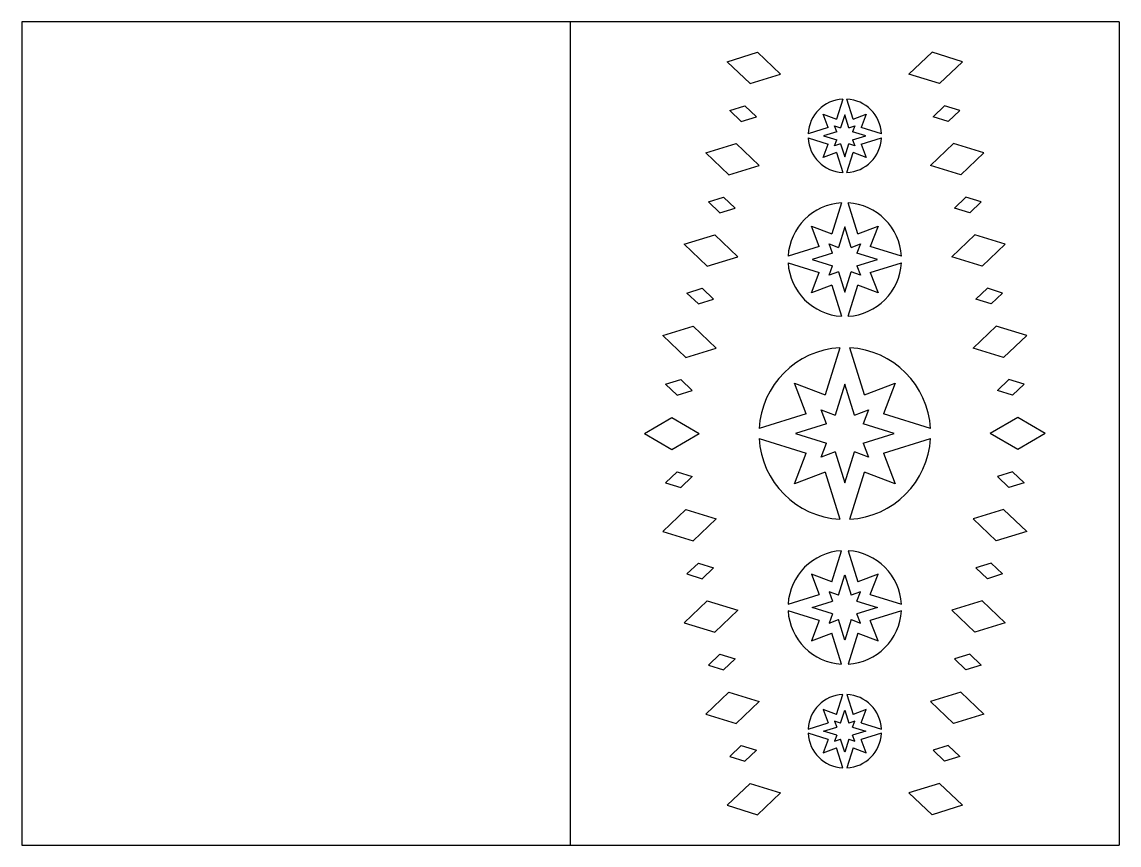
# Model space of a CAD drawing. Extents: x -618 to -172, y 225 to 720.
# Drawn here: x -371.7 to -171.7, y 570.3 to 720.3 of the extents above; entities that cross this region are included whole.
import ezdxf

# ---------------------------------------------------------------- set-up
doc = ezdxf.new("R2010")
doc.units = 0
doc.layers.get('0').update_dxf_attribs({"linetype": 'CONTINUOUS'})

msp = doc.modelspace()

# ---------------------------------------------------------------- linework, layer by layer
for p, q in [((-171.716851, 720.255915), (-371.716851, 720.255915)), ((-371.716851, 720.255915), (-371.716851, 570.255915)), ((-271.716851, 570.255915), (-271.716851, 720.255915)), ((-171.716851, 720.255915), (-171.716851, 570.255915)), ((-243.157119, 713.01468), (-237.619772, 714.723321)), ((-237.619772, 714.723321), (-233.422012, 710.728265)), ((-205.81393, 714.723321), (-210.011691, 710.728265)), ((-200.276584, 713.01468), (-205.81393, 714.723321)), ((-243.157119, 713.01468), (-238.959358, 709.019624)), ((-200.276584, 713.01468), (-204.474344, 709.019624)), ((-238.959358, 709.019624), (-233.422012, 710.728265)), ((-204.474344, 709.019624), (-210.011691, 710.728265)), ((-222.099275, 706.198008), (-223.244763, 702.519115)), ((-220.188939, 702.519115), (-221.334427, 706.198008)), ((-242.676753, 704.125831), (-239.90808, 704.980152)), ((-242.676753, 704.125831), (-240.577873, 702.128303)), ((-239.90808, 704.980152), (-237.809199, 702.982624)), ((-203.525623, 704.980152), (-205.624503, 702.982624)), ((-200.75695, 704.125831), (-203.525623, 704.980152)), ((-200.75695, 704.125831), (-202.85583, 702.128303)), ((-240.577873, 702.128303), (-237.809199, 702.982624)), ((-225.642851, 703.427574), (-223.244763, 702.519115)), ((-224.734392, 701.029486), (-225.642851, 703.427574)), ((-221.716851, 703.357458), (-222.471807, 700.932813)), ((-220.961895, 700.932813), (-221.716851, 703.357458)), ((-220.188939, 702.519115), (-217.790852, 703.427574)), ((-217.790852, 703.427574), (-218.69931, 701.029486)), ((-202.85583, 702.128303), (-205.624503, 702.982624)), ((-224.734392, 701.029486), (-228.413286, 699.883998)), ((-223.14809, 700.25653), (-225.572736, 699.501574)), ((-223.14809, 700.25653), (-223.560526, 701.345248)), ((-223.560526, 701.345248), (-222.471807, 700.932813)), ((-220.961895, 700.932813), (-219.873177, 701.345248)), ((-219.873177, 701.345248), (-220.285612, 700.25653)), ((-217.860967, 699.501574), (-220.285612, 700.25653)), ((-215.020417, 699.883998), (-218.69931, 701.029486)), ((-247.063941, 696.38019), (-241.526594, 698.088831)), ((-241.526594, 698.088831), (-237.328834, 694.093776)), ((-228.413286, 699.11915), (-224.734392, 697.973662)), ((-225.572736, 699.501574), (-223.14809, 698.746618)), ((-223.560526, 697.657899), (-223.14809, 698.746618)), ((-222.471807, 698.070335), (-223.560526, 697.657899)), ((-222.471807, 698.070335), (-221.716851, 695.645689)), ((-221.716851, 695.645689), (-220.961895, 698.070335)), ((-219.873177, 697.657899), (-220.961895, 698.070335)), ((-220.285612, 698.746618), (-217.860967, 699.501574)), ((-220.285612, 698.746618), (-219.873177, 697.657899)), ((-218.69931, 697.973662), (-215.020417, 699.11915)), ((-201.907108, 698.088831), (-206.104869, 694.093776)), ((-196.369762, 696.38019), (-201.907108, 698.088831)), ((-247.063941, 696.38019), (-242.86618, 692.385134)), ((-225.642851, 695.575574), (-224.734392, 697.973662)), ((-223.244763, 696.484033), (-225.642851, 695.575574)), ((-223.244763, 696.484033), (-222.099275, 692.80514)), ((-221.334427, 692.80514), (-220.188939, 696.484033)), ((-217.790852, 695.575574), (-220.188939, 696.484033)), ((-218.69931, 697.973662), (-217.790852, 695.575574)), ((-196.369762, 696.38019), (-200.567522, 692.385134)), ((-242.86618, 692.385134), (-237.328834, 694.093776)), ((-200.567522, 692.385134), (-206.104869, 694.093776)), ((-246.583575, 687.491341), (-243.814902, 688.345662)), ((-243.814902, 688.345662), (-241.716022, 686.348134)), ((-199.618801, 688.345662), (-201.717681, 686.348134)), ((-196.850127, 687.491341), (-199.618801, 688.345662)), ((-246.583575, 687.491341), (-244.484695, 685.493814)), ((-244.484695, 685.493814), (-241.716022, 686.348134)), ((-222.307012, 687.289899), (-224.07474, 681.612594)), ((-219.358962, 681.612594), (-221.126691, 687.289899)), ((-198.949008, 685.493814), (-201.717681, 686.348134)), ((-196.850127, 687.491341), (-198.949008, 685.493814)), ((-227.775493, 683.014537), (-224.07474, 681.612594)), ((-226.37355, 679.313784), (-227.775493, 683.014537)), ((-221.716851, 682.906334), (-222.881907, 679.164598)), ((-220.551796, 679.164598), (-221.716851, 682.906334)), ((-219.358962, 681.612594), (-215.65821, 683.014537)), ((-215.65821, 683.014537), (-217.060152, 679.313784)), ((-250.970763, 679.7457), (-245.433416, 681.454341)), ((-245.433416, 681.454341), (-241.235656, 677.459286)), ((-198.000286, 681.454341), (-202.198047, 677.459286)), ((-192.46294, 679.7457), (-198.000286, 681.454341)), ((-250.970763, 679.7457), (-246.773002, 675.750645)), ((-226.37355, 679.313784), (-232.050855, 677.546055)), ((-223.925554, 678.120951), (-227.66729, 676.955895)), ((-224.562028, 679.801072), (-222.881907, 679.164598)), ((-223.925554, 678.120951), (-224.562028, 679.801072)), ((-220.551796, 679.164598), (-218.871675, 679.801072)), ((-218.871675, 679.801072), (-219.508149, 678.120951)), ((-215.766412, 676.955895), (-219.508149, 678.120951)), ((-211.382848, 677.546055), (-217.060152, 679.313784)), ((-192.46294, 679.7457), (-196.6607, 675.750645)), ((-246.773002, 675.750645), (-241.235656, 677.459286)), ((-232.050855, 676.365735), (-226.37355, 674.598006)), ((-227.66729, 676.955895), (-223.925554, 675.79084)), ((-219.508149, 675.79084), (-215.766412, 676.955895)), ((-217.060152, 674.598006), (-211.382848, 676.365735)), ((-196.6607, 675.750645), (-202.198047, 677.459286)), ((-227.775493, 670.897254), (-226.37355, 674.598006)), ((-224.562028, 674.110719), (-223.925554, 675.79084)), ((-222.881907, 674.747193), (-224.562028, 674.110719)), ((-222.881907, 674.747193), (-221.716851, 671.005456)), ((-221.716851, 671.005456), (-220.551796, 674.747193)), ((-218.871675, 674.110719), (-220.551796, 674.747193)), ((-219.508149, 675.79084), (-218.871675, 674.110719)), ((-217.060152, 674.598006), (-215.65821, 670.897254)), ((-224.07474, 672.299196), (-227.775493, 670.897254)), ((-224.07474, 672.299196), (-222.307012, 666.621892)), ((-221.126691, 666.621892), (-219.358962, 672.299196)), ((-215.65821, 670.897254), (-219.358962, 672.299196)), ((-250.490397, 670.856852), (-247.721724, 671.711172)), ((-250.490397, 670.856852), (-248.391517, 668.859324)), ((-247.721724, 671.711172), (-245.622844, 669.713645)), ((-195.711979, 671.711172), (-197.810859, 669.713645)), ((-192.943305, 670.856852), (-195.711979, 671.711172)), ((-192.943305, 670.856852), (-195.042186, 668.859324)), ((-248.391517, 668.859324), (-245.622844, 669.713645)), ((-195.042186, 668.859324), (-197.810859, 669.713645)), ((-254.877585, 663.11121), (-249.340239, 664.819852)), ((-249.340239, 664.819852), (-245.142478, 660.824796)), ((-194.093464, 664.819852), (-198.291225, 660.824796)), ((-188.556117, 663.11121), (-194.093464, 664.819852)), ((-254.877585, 663.11121), (-250.679825, 659.116155)), ((-188.556117, 663.11121), (-192.753878, 659.116155)), ((-250.679825, 659.116155), (-245.142478, 660.824796)), ((-222.609469, 660.886095), (-225.283158, 652.299172)), ((-218.150544, 652.299172), (-220.824234, 660.886095)), ((-192.753878, 659.116155), (-198.291225, 660.824796)), ((-254.397219, 654.222362), (-251.628546, 655.076683)), ((-254.397219, 654.222362), (-252.298339, 652.224834)), ((-251.628546, 655.076683), (-249.529666, 653.079155)), ((-230.880547, 654.41961), (-225.283158, 652.299172)), ((-228.760109, 648.822222), (-230.880547, 654.41961)), ((-221.716851, 654.255954), (-223.478998, 648.596577)), ((-219.954705, 648.596577), (-221.716851, 654.255954)), ((-218.150544, 652.299172), (-212.553156, 654.41961)), ((-212.553156, 654.41961), (-214.673594, 648.822222)), ((-191.805156, 655.076683), (-193.904037, 653.079155)), ((-189.036483, 654.222362), (-191.805156, 655.076683)), ((-189.036483, 654.222362), (-191.135363, 652.224834)), ((-252.298339, 652.224834), (-249.529666, 653.079155)), ((-191.135363, 652.224834), (-193.904037, 653.079155)), ((-258.247061, 645.255914), (-253.247061, 648.185362)), ((-253.247061, 648.185362), (-248.247061, 645.255915)), ((-228.760109, 648.822222), (-237.347032, 646.148532)), ((-226.020181, 649.559244), (-223.478998, 648.596577)), ((-225.057514, 647.018061), (-226.020181, 649.559244)), ((-219.954705, 648.596577), (-217.413522, 649.559244)), ((-217.413522, 649.559244), (-218.376189, 647.018061)), ((-206.086671, 646.148532), (-214.673594, 648.822222)), ((-190.186642, 648.185362), (-195.186642, 645.255915)), ((-185.186642, 645.255914), (-190.186642, 648.185362)), ((-225.057514, 647.018061), (-230.716891, 645.255915)), ((-212.716812, 645.255915), (-218.376189, 647.018061)), ((-258.247061, 645.255914), (-253.247061, 642.326467)), ((-253.247061, 642.326467), (-248.247061, 645.255915)), ((-237.347032, 644.363297), (-228.760109, 641.689608)), ((-230.716891, 645.255915), (-225.057514, 643.493768)), ((-218.376189, 643.493768), (-212.716812, 645.255915)), ((-214.673594, 641.689608), (-206.086671, 644.363297)), ((-190.186642, 642.326467), (-195.186642, 645.255915)), ((-185.186642, 645.255914), (-190.186642, 642.326467)), ((-226.020181, 640.952585), (-225.057514, 643.493768)), ((-218.376189, 643.493768), (-217.413522, 640.952585)), ((-230.880547, 636.092219), (-228.760109, 641.689608)), ((-223.478998, 641.915252), (-226.020181, 640.952585)), ((-223.478998, 641.915252), (-221.716851, 636.255875)), ((-221.716851, 636.255875), (-219.954705, 641.915252)), ((-217.413522, 640.952585), (-219.954705, 641.915252)), ((-214.673594, 641.689608), (-212.553156, 636.092219)), ((-254.397219, 636.289467), (-252.298339, 638.286995)), ((-252.298339, 638.286995), (-249.529666, 637.432674)), ((-225.283158, 638.212657), (-230.880547, 636.092219)), ((-225.283158, 638.212657), (-222.609469, 629.625734)), ((-220.824234, 629.625734), (-218.150544, 638.212657)), ((-212.553156, 636.092219), (-218.150544, 638.212657)), ((-191.135363, 638.286995), (-193.904037, 637.432674)), ((-189.036483, 636.289467), (-191.135363, 638.286995)), ((-254.397219, 636.289467), (-251.628546, 635.435147)), ((-251.628546, 635.435147), (-249.529666, 637.432674)), ((-191.805156, 635.435147), (-193.904037, 637.432674)), ((-189.036483, 636.289467), (-191.805156, 635.435147)), ((-254.877585, 627.400619), (-250.679825, 631.395674)), ((-250.679825, 631.395674), (-245.142478, 629.687033)), ((-192.753878, 631.395674), (-198.291225, 629.687033)), ((-188.556117, 627.400619), (-192.753878, 631.395674)), ((-249.340239, 625.691977), (-245.142478, 629.687033)), ((-194.093464, 625.691977), (-198.291225, 629.687033)), ((-254.877585, 627.400619), (-249.340239, 625.691977)), ((-188.556117, 627.400619), (-194.093464, 625.691977)), ((-224.07474, 618.212633), (-222.307012, 623.889938)), ((-221.126691, 623.889938), (-219.358962, 618.212633)), ((-250.490397, 619.654977), (-248.391517, 621.652505)), ((-248.391517, 621.652505), (-245.622844, 620.798185)), ((-247.721724, 618.800657), (-245.622844, 620.798185)), ((-195.042186, 621.652505), (-197.810859, 620.798185)), ((-195.711979, 618.800657), (-197.810859, 620.798185)), ((-192.943305, 619.654977), (-195.042186, 621.652505)), ((-250.490397, 619.654977), (-247.721724, 618.800657)), ((-224.07474, 618.212633), (-227.775493, 619.614576)), ((-227.775493, 619.614576), (-226.37355, 615.913823)), ((-222.881907, 615.764637), (-221.716851, 619.506373)), ((-221.716851, 619.506373), (-220.551796, 615.764637)), ((-215.65821, 619.614576), (-219.358962, 618.212633)), ((-217.060152, 615.913823), (-215.65821, 619.614576)), ((-192.943305, 619.654977), (-195.711979, 618.800657)), ((-224.562028, 616.401111), (-223.925554, 614.72099)), ((-222.881907, 615.764637), (-224.562028, 616.401111)), ((-218.871675, 616.401111), (-220.551796, 615.764637)), ((-219.508149, 614.72099), (-218.871675, 616.401111)), ((-250.970763, 610.766129), (-246.773002, 614.761184)), ((-246.773002, 614.761184), (-241.235656, 613.052543)), ((-232.050855, 614.146094), (-226.37355, 615.913823)), ((-227.66729, 613.555934), (-223.925554, 614.72099)), ((-219.508149, 614.72099), (-215.766412, 613.555934)), ((-217.060152, 615.913823), (-211.382848, 614.146094)), ((-196.6607, 614.761184), (-202.198047, 613.052543)), ((-192.46294, 610.766129), (-196.6607, 614.761184)), ((-245.433416, 609.057488), (-241.235656, 613.052543)), ((-226.37355, 611.198045), (-232.050855, 612.965774)), ((-223.925554, 612.390879), (-227.66729, 613.555934)), ((-223.925554, 612.390879), (-224.562028, 610.710757)), ((-215.766412, 613.555934), (-219.508149, 612.390879)), ((-218.871675, 610.710757), (-219.508149, 612.390879)), ((-211.382848, 612.965774), (-217.060152, 611.198045)), ((-198.000286, 609.057488), (-202.198047, 613.052543)), ((-250.970763, 610.766129), (-245.433416, 609.057488)), ((-226.37355, 611.198045), (-227.775493, 607.497292)), ((-224.562028, 610.710757), (-222.881907, 611.347232)), ((-221.716851, 607.605495), (-222.881907, 611.347232)), ((-220.551796, 611.347232), (-221.716851, 607.605495)), ((-220.551796, 611.347232), (-218.871675, 610.710757)), ((-215.65821, 607.497292), (-217.060152, 611.198045)), ((-192.46294, 610.766129), (-198.000286, 609.057488)), ((-227.775493, 607.497292), (-224.07474, 608.899235)), ((-222.307012, 603.221931), (-224.07474, 608.899235)), ((-219.358962, 608.899235), (-221.126691, 603.221931)), ((-219.358962, 608.899235), (-215.65821, 607.497292)), ((-246.583575, 603.020488), (-244.484695, 605.018015)), ((-244.484695, 605.018015), (-241.716022, 604.163695)), ((-243.814902, 602.166167), (-241.716022, 604.163695)), ((-198.949008, 605.018015), (-201.717681, 604.163695)), ((-199.618801, 602.166167), (-201.717681, 604.163695)), ((-196.850127, 603.020488), (-198.949008, 605.018015)), ((-246.583575, 603.020488), (-243.814902, 602.166167)), ((-196.850127, 603.020488), (-199.618801, 602.166167)), ((-247.063941, 594.131639), (-242.86618, 598.126695)), ((-242.86618, 598.126695), (-237.328834, 596.418053)), ((-200.567522, 598.126695), (-206.104869, 596.418053)), ((-196.369762, 594.131639), (-200.567522, 598.126695)), ((-241.526594, 592.422998), (-237.328834, 596.418053)), ((-223.244763, 594.027796), (-222.099275, 597.706689)), ((-221.334427, 597.706689), (-220.188939, 594.027796)), ((-201.907108, 592.422998), (-206.104869, 596.418053)), ((-247.063941, 594.131639), (-241.526594, 592.422998)), ((-223.244763, 594.027796), (-225.642851, 594.936255)), ((-225.642851, 594.936255), (-224.734392, 592.538167)), ((-222.471807, 592.441494), (-221.716851, 594.86614)), ((-221.716851, 594.86614), (-220.961895, 592.441494)), ((-217.790852, 594.936255), (-220.188939, 594.027796)), ((-218.69931, 592.538167), (-217.790852, 594.936255)), ((-196.369762, 594.131639), (-201.907108, 592.422998)), ((-228.413286, 591.392679), (-224.734392, 592.538167)), ((-223.560526, 592.85393), (-223.14809, 591.765211)), ((-222.471807, 592.441494), (-223.560526, 592.85393)), ((-219.873177, 592.85393), (-220.961895, 592.441494)), ((-220.285612, 591.765211), (-219.873177, 592.85393)), ((-218.69931, 592.538167), (-215.020417, 591.392679)), ((-224.734392, 589.482343), (-228.413286, 590.627831)), ((-225.572736, 591.010255), (-223.14809, 591.765211)), ((-223.14809, 590.255299), (-225.572736, 591.010255)), ((-223.14809, 590.255299), (-223.560526, 589.166581)), ((-220.285612, 591.765211), (-217.860967, 591.010255)), ((-217.860967, 591.010255), (-220.285612, 590.255299)), ((-219.873177, 589.166581), (-220.285612, 590.255299)), ((-215.020417, 590.627831), (-218.69931, 589.482343)), ((-242.676753, 586.385998), (-240.577873, 588.383526)), ((-240.577873, 588.383526), (-237.809199, 587.529205)), ((-224.734392, 589.482343), (-225.642851, 587.084255)), ((-223.560526, 589.166581), (-222.471807, 589.579016)), ((-221.716851, 587.154371), (-222.471807, 589.579016)), ((-220.961895, 589.579016), (-221.716851, 587.154371)), ((-220.961895, 589.579016), (-219.873177, 589.166581)), ((-217.790852, 587.084255), (-218.69931, 589.482343)), ((-202.85583, 588.383526), (-205.624503, 587.529205)), ((-200.75695, 586.385998), (-202.85583, 588.383526)), ((-242.676753, 586.385998), (-239.90808, 585.531677)), ((-239.90808, 585.531677), (-237.809199, 587.529205)), ((-225.642851, 587.084255), (-223.244763, 587.992714)), ((-222.099275, 584.313821), (-223.244763, 587.992714)), ((-220.188939, 587.992714), (-221.334427, 584.313821)), ((-220.188939, 587.992714), (-217.790852, 587.084255)), ((-203.525623, 585.531677), (-205.624503, 587.529205)), ((-200.75695, 586.385998), (-203.525623, 585.531677)), ((-243.157119, 577.49715), (-238.959358, 581.492205)), ((-238.959358, 581.492205), (-233.422012, 579.783564)), ((-204.474344, 581.492205), (-210.011691, 579.783564)), ((-200.276584, 577.49715), (-204.474344, 581.492205)), ((-237.619772, 575.788508), (-233.422012, 579.783564)), ((-205.81393, 575.788508), (-210.011691, 579.783564)), ((-243.157119, 577.49715), (-237.619772, 575.788508)), ((-200.276584, 577.49715), (-205.81393, 575.788508)), ((-371.716851, 570.255915), (-171.716851, 570.255915))]:
    msp.add_line(p, q)
for centre, radius, start, end in [((-221.716851, 699.501574), 6.707345, 93.268531, 176.731469), ((-221.716851, 699.501574), 6.707345, 3.268531, 86.731469), ((-221.716851, 699.501574), 6.707345, 183.268531, 266.731469), ((-221.716851, 699.501574), 6.707345, 273.268531, 356.731469), ((-221.716851, 676.955895), 10.350841, 93.268531, 176.731469), ((-221.716851, 676.955895), 10.350841, 3.268531, 86.731469), ((-221.716851, 676.955895), 10.350841, 183.268531, 266.731469), ((-221.716851, 676.955895), 10.350841, 273.268531, 356.731469), ((-221.716851, 645.255915), 15.655648, 93.268531, 176.731469), ((-221.716851, 645.255915), 15.655648, 3.268531, 86.731469), ((-221.716851, 645.255915), 15.655648, 183.268531, 266.731469), ((-221.716851, 645.255915), 15.655648, 273.268531, 356.731469), ((-221.716851, 613.555934), 10.350841, 93.268531, 176.731469), ((-221.716851, 613.555934), 10.350841, 3.268531, 86.731469), ((-221.716851, 613.555934), 10.350841, 183.268531, 266.731469), ((-221.716851, 613.555934), 10.350841, 273.268531, 356.731469), ((-221.716851, 591.010255), 6.707345, 93.268531, 176.731469), ((-221.716851, 591.010255), 6.707345, 3.268531, 86.731469), ((-221.716851, 591.010255), 6.707345, 183.268531, 266.731469), ((-221.716851, 591.010255), 6.707345, 273.268531, 356.731469)]:
    msp.add_arc(centre, radius, start, end)

doc.saveas('drawing.dxf')
